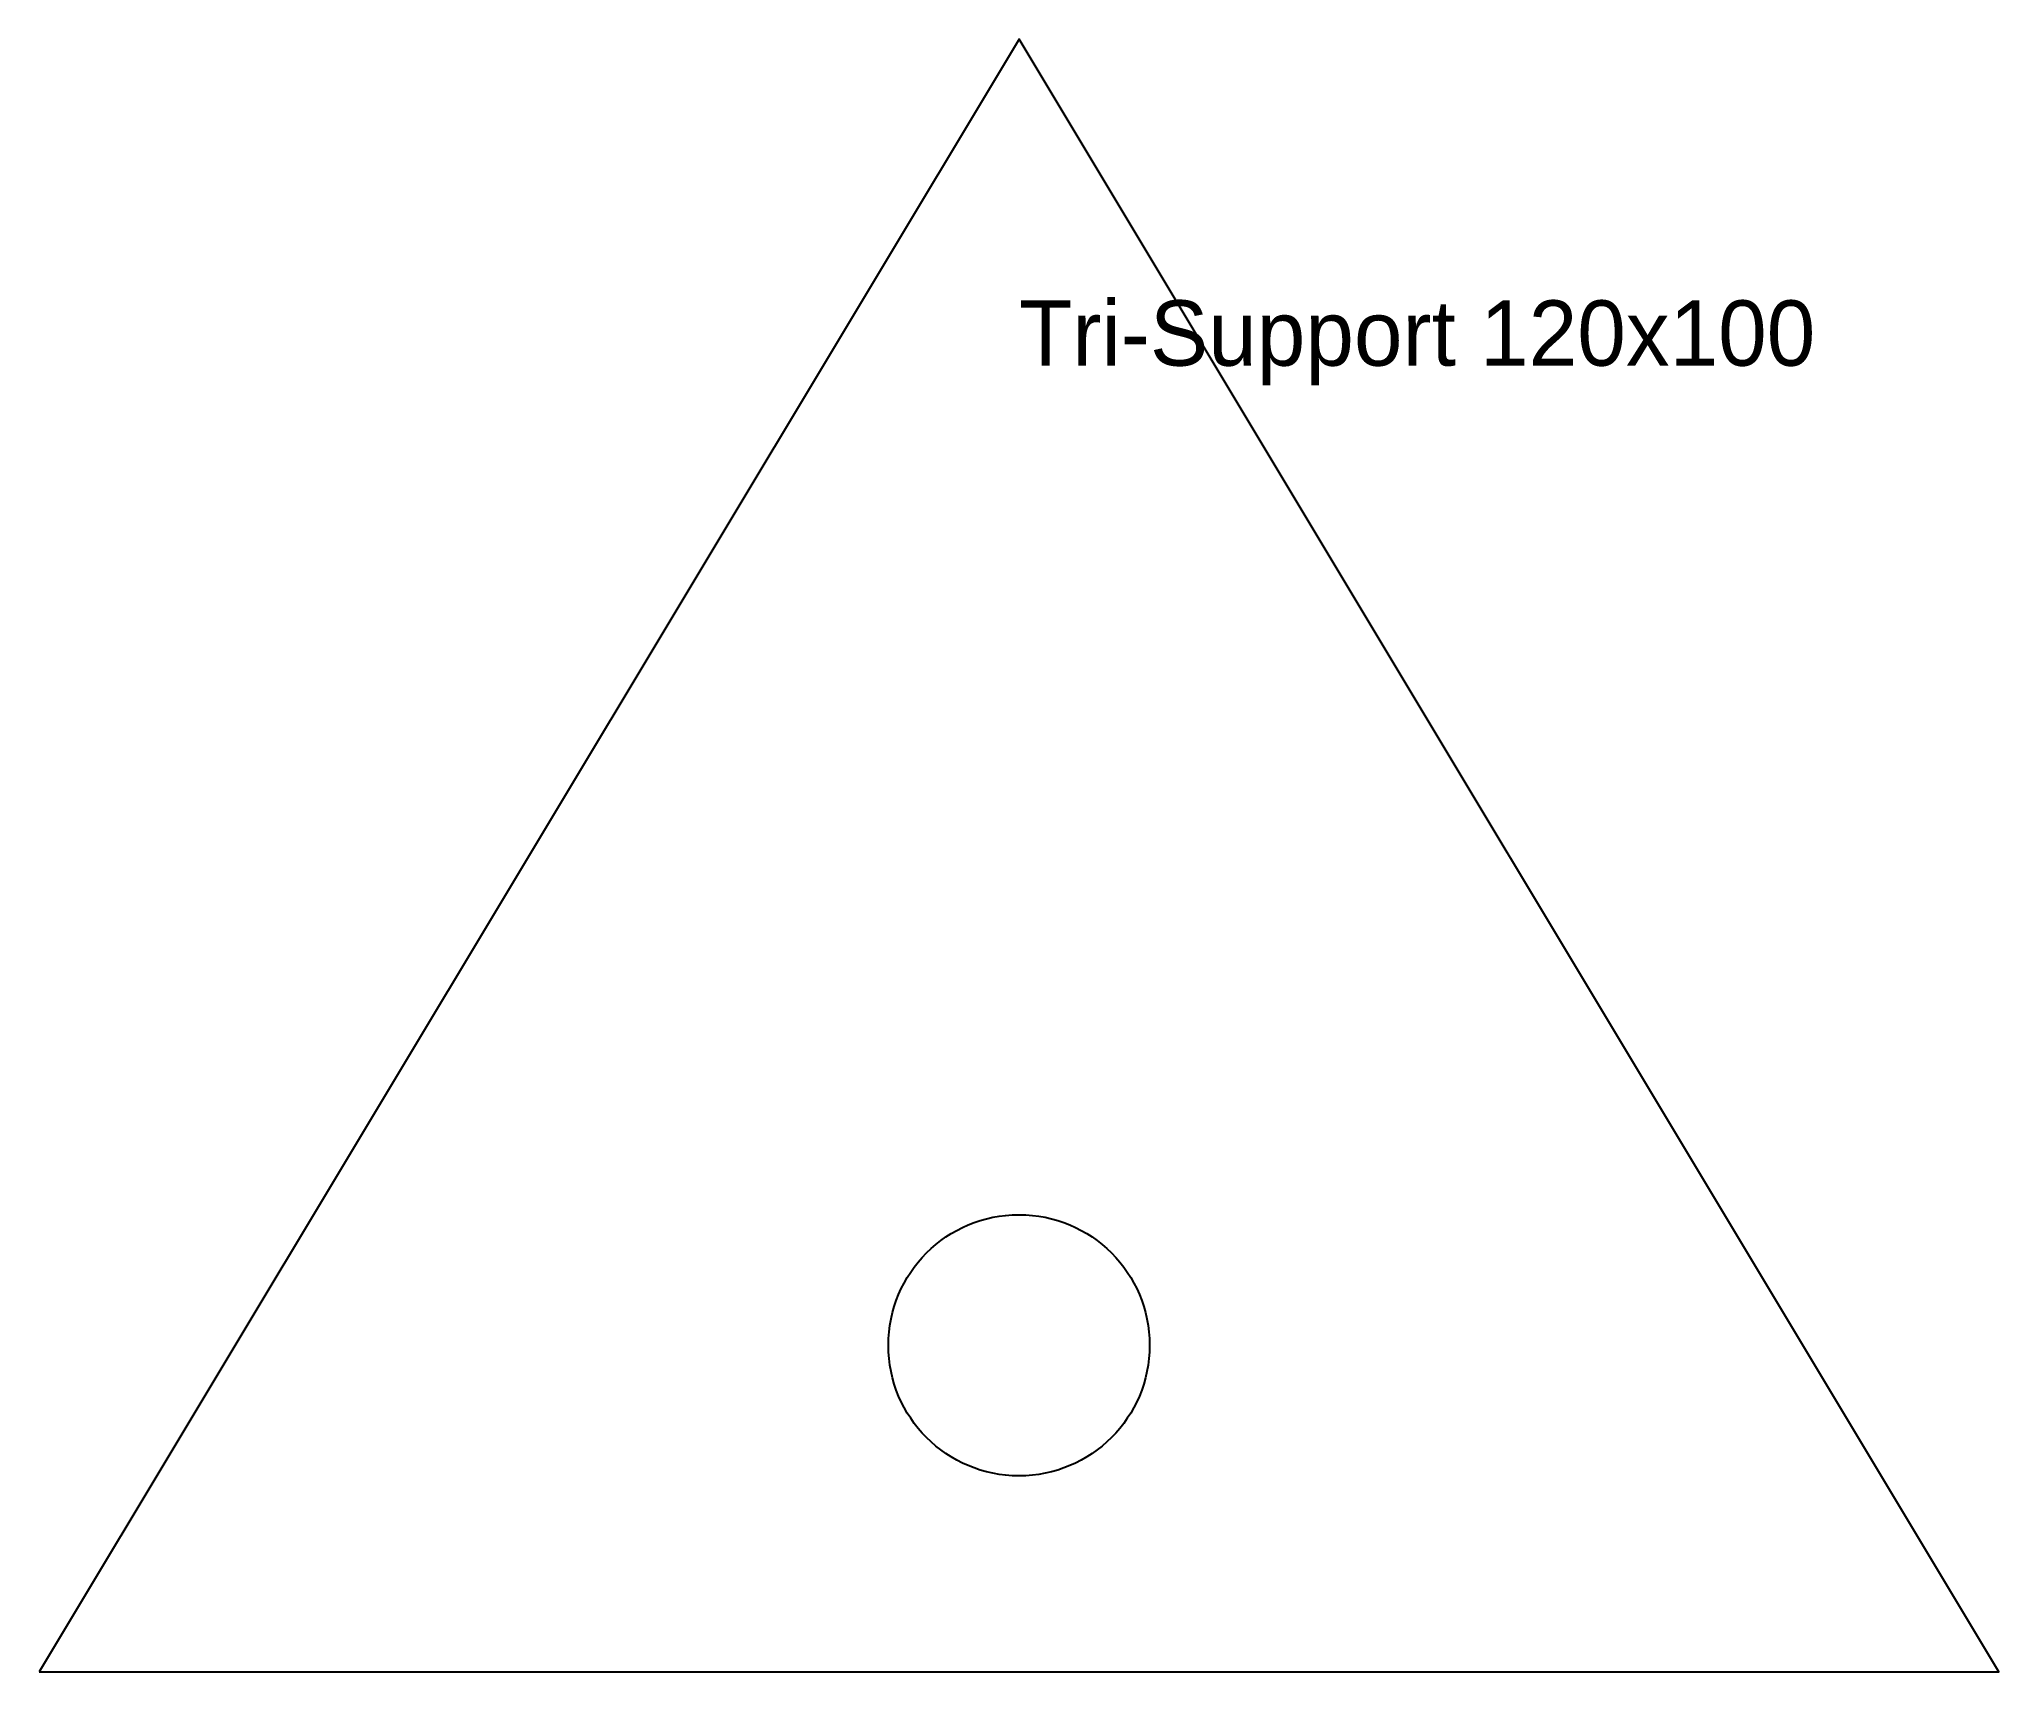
# Model space of a CAD drawing. Header units: metres. Extents: x 0 to 120, y 0 to 100.
import ezdxf

# ---------------------------------------------------------------- set-up
doc = ezdxf.new("R2010")
doc.units = ezdxf.units.M

msp = doc.modelspace()

# ---------------------------------------------------------------- linework, layer by layer
msp.add_lwpolyline([(0, 0), (120, 0), (60, 100)], close=True)
msp.add_circle((60, 20), 8)

# ---------------------------------------------------------------- texts
at = {"layer": 'TEXT'}
msp.add_text('Tri-Support 120x100', height=4, dxfattribs=at).set_placement((60, 80))

doc.saveas('drawing.dxf')
